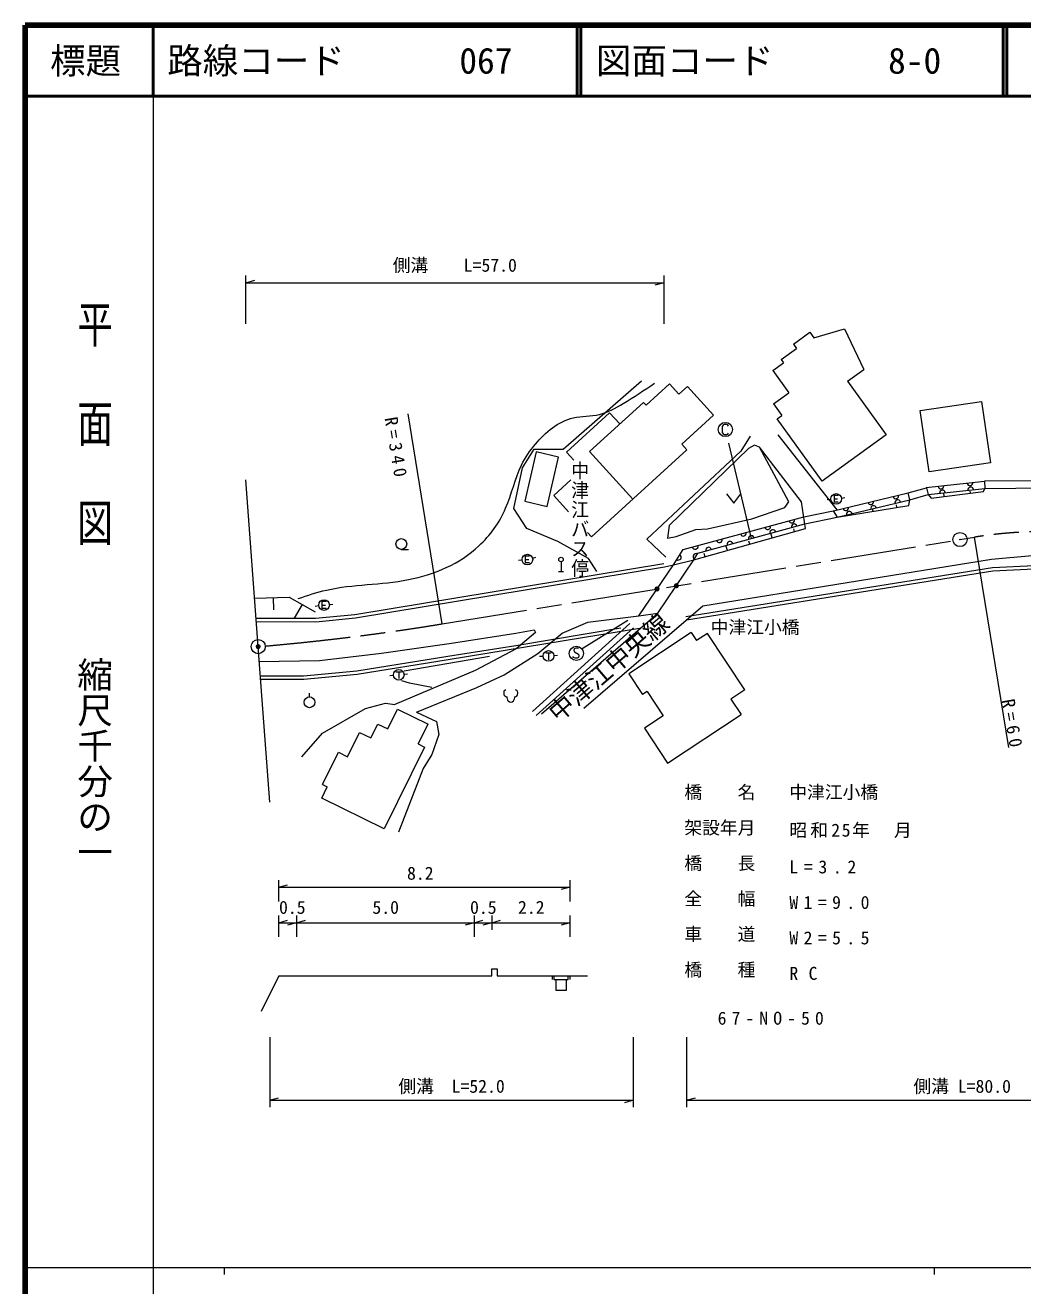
# Model space of a CAD drawing. Units: millimetres, scale not verified. Extents: x 40000 to 680000, y 20000 to 380000.
# Drawn here: x 40000 to 180490, y 202409 to 380000 of the extents above; entities that cross this region are included whole.
import ezdxf
from ezdxf.enums import TextEntityAlignment as Align

# ---------------------------------------------------------------- set-up
doc = ezdxf.new("R2010")
doc.units = ezdxf.units.MM
doc.header["$LTSCALE"] = 1000
doc.header["$PDMODE"] = 32
doc.header["$PDSIZE"] = 500
doc.linetypes.add('CHAIN', pattern=[18.5, 12, -1.5, 3.5, -1.5])
for name, color, linetype, lineweight in [('M-BGD', 7, 'Continuous', 13), ('M-BMK', 2, 'CHAIN', 13), ('M-BMK-SRVR', 3, 'Continuous', 13), ('M-STR-HTXT', 7, 'Continuous', 13), ('M-STR-STR1', 1, 'Continuous', 13), ('M-STR-STRC', 7, 'Continuous', 13), ('M-TTL', 2, 'Continuous', 140), ('M-TTL-BAND', 7, 'Continuous', 13), ('M-TTL-LINE', 7, 'Continuous', 50)]:
    doc.layers.add(name, color=color, linetype=linetype, lineweight=lineweight)
for name, color, linetype in [('M-BGD-HTXT', 7, 'Continuous'), ('M-OTRS', 6, 'Continuous'), ('M-TTL-TXT', 7, 'Continuous')]:
    doc.layers.add(name, color=color, linetype=linetype)
doc.styles.add('@ＭＳ ゴシック', font='')
doc.styles.add('ＭＳ ゴシック', font='')
doc.styles.get('@ＭＳ ゴシック').set_extended_font_data('@MS Gothic')
doc.styles.get('ＭＳ ゴシック').set_extended_font_data('MS Gothic')

msp = doc.modelspace()

# ---------------------------------------------------------------- linework, layer by layer
at = {"layer": 'M-BGD'}
for p, q in [((148194, 335069), (150520, 336744)), ((150520, 336744), (151085, 335960)), ((151085, 335960), (155392, 337227)), ((155392, 337227), (158083, 331487)), ((146461, 332907), (148627, 334467)), ((148194, 335069), (148627, 334467)), ((145300, 331336), (146810, 332423)), ((146461, 332907), (146810, 332423)), ((145300, 331336), (147542, 328224)), ((155788, 329833), (158083, 331487)), ((115760, 320295), (126784, 329909)), ((127432, 326460), (130737, 329478)), ((130737, 329478), (132068, 328020)), ((132068, 328020), (133252, 329101)), ((133252, 329101), (136942, 325059)), ((155788, 329833), (161236, 322271)), ((119464, 319936), (127059, 326870)), ((127059, 326870), (127432, 326460)), ((145376, 326663), (147542, 328224)), ((166030, 325711), (174673, 326999)), ((174673, 326999), (175961, 318362)), ((116228, 319845), (122299, 325387)), ((122299, 325387), (123724, 323826)), ((132456, 320964), (136942, 325059)), ((145376, 326663), (146561, 325017)), ((145918, 324554), (146561, 325017)), ((167318, 317074), (166030, 325711)), ((152234, 315786), (145918, 324554)), ((142116, 322107), (140792, 320002)), ((145988, 322283), (154302, 311712)), ((161236, 322271), (152234, 315786)), ((110041, 317643), (111699, 320295)), ((111951, 319885), (110352, 312930)), ((111699, 320295), (115760, 320295)), ((115116, 319157), (111951, 319885)), ((117245, 318731), (116228, 319845)), ((125569, 313250), (119464, 319936)), ((133166, 320186), (119745, 307934)), ((140792, 320002), (127552, 307611)), ((141878, 320375), (130709, 309512)), ((133166, 320186), (132456, 320964)), ((142727, 320851), (141878, 320375)), ((143408, 320578), (142727, 320851)), ((149305, 312837), (143408, 320578)), ((147548, 312873), (143408, 320578)), ((113517, 312202), (115116, 319157)), ((175961, 318362), (167318, 317074)), ((108798, 311924), (110041, 317643)), ((114438, 313747), (116828, 315930)), ((164360, 314112), (166909, 314848)), ((166904, 314863), (175118, 315753)), ((166909, 314848), (167186, 313887)), ((167186, 313887), (175124, 314748)), ((173127, 314065), (173091, 314341)), ((174979, 314302), (175124, 314748)), ((184130, 315805), (175118, 315748)), ((175118, 315748), (175124, 314748)), ((175124, 314748), (183867, 314803)), ((110352, 312930), (113517, 312202)), ((116524, 311463), (114438, 313747)), ((138787, 314002), (139787, 312642)), ((139787, 312642), (140787, 314002)), ((146971, 312058), (147548, 312873)), ((149909, 309114), (149305, 312837)), ((153462, 313199), (152964, 313154)), ((153811, 311595), (164360, 314111)), ((154509, 313745), (153909, 313745)), ((153909, 313745), (153909, 312845)), ((153909, 313265), (154419, 313265)), ((153909, 312845), (154509, 312845)), ((154350, 310696), (164592, 313138)), ((154949, 313390), (155442, 313474)), ((164592, 313138), (164360, 314111)), ((164451, 312359), (164592, 313138)), ((164592, 313138), (167186, 313887)), ((167186, 313887), (167569, 313356)), ((167569, 313356), (174979, 314302)), ((169421, 313592), (169354, 314122)), ((110622, 309106), (108798, 311924)), ((142354, 310462), (146971, 312058)), ((149646, 310740), (153806, 311604)), ((153806, 311604), (154350, 310696)), ((154350, 310696), (164451, 312359)), ((156034, 310973), (156022, 311045)), ((159401, 311528), (159342, 311886)), ((162768, 312082), (162709, 312441)), ((115014, 307282), (110622, 309106)), ((130709, 309512), (130472, 307746)), ((132658, 306118), (149646, 310737)), ((134172, 304673), (149909, 309114)), ((134444, 308969), (136107, 309036)), ((134727, 305644), (149807, 309744)), ((136107, 309036), (142354, 310462)), ((148336, 308669), (148228, 309050)), ((149806, 309752), (154350, 310696)), ((119324, 304879), (115014, 307282)), ((119193, 308539), (119745, 307934)), ((127552, 307611), (130200, 305064)), ((130472, 307746), (131694, 307950)), ((131694, 307950), (134444, 308969)), ((142041, 306893), (141924, 307307)), ((145188, 307781), (145001, 308443)), ((92968, 306154), (93968, 306154)), ((131289, 303984), (132658, 306118)), ((134172, 304673), (134727, 305644)), ((135746, 305117), (135619, 305565)), ((138893, 306005), (138690, 306724)), ((86432, 296984), (129943, 304175)), ((86496, 296488), (130024, 303682)), ((109972, 304626), (109476, 304565)), ((111016, 305196), (110416, 305196)), ((110416, 305196), (110416, 304296)), ((110416, 304716), (110926, 304716)), ((110416, 304296), (111016, 304296)), ((111441, 304909), (111924, 305038)), ((115458, 304402), (115458, 303042)), ((120485, 303055), (119324, 304879)), ((130024, 303682), (131289, 303984)), ((135427, 298189), (176086, 304795)), ((176086, 304795), (181833, 305278)), ((176212, 303616), (182108, 303897)), ((115098, 303042), (115818, 303042)), ((133050, 296708), (176212, 303616)), ((133129, 296214), (176263, 303118)), ((176263, 303118), (182106, 303396)), ((72308, 299275), (77158, 299428)), ((74933, 299358), (74988, 297627)), ((77158, 299428), (80812, 297359)), ((78985, 298394), (77898, 296472)), ((82383, 298792), (81783, 298792)), ((81783, 298792), (81783, 297892)), ((82829, 298389), (83327, 298440)), ((81342, 298196), (80848, 298119)), ((80884, 296470), (86432, 296984)), ((81783, 298312), (82293, 298312)), ((81783, 297892), (82383, 297892)), ((112703, 283005), (129074, 297150)), ((118671, 283796), (135427, 298189)), ((119218, 295886), (126428, 296811)), ((72515, 296476), (80884, 296470)), ((72552, 295976), (80906, 295970)), ((80906, 295970), (86496, 296488)), ((99586, 290637), (126496, 295049)), ((109075, 292624), (123874, 295115)), ((109104, 294364), (111693, 294821)), ((111424, 283335), (125127, 295719)), ((111693, 294821), (111845, 294465)), ((111960, 282742), (125663, 295125)), ((115600, 294364), (119218, 295886)), ((100020, 292943), (109104, 294364)), ((111845, 294465), (109155, 292131)), ((112200, 291471), (115600, 294364)), ((133810, 294459), (124986, 288636)), ((133810, 294459), (134562, 293320)), ((136067, 294313), (134562, 293320)), ((141324, 286348), (136067, 294313)), ((81445, 290507), (90174, 291522)), ((90174, 291522), (100020, 292943)), ((99509, 291131), (109075, 292624)), ((109155, 292131), (103369, 289086)), ((107430, 288477), (112200, 291471)), ((113304, 291564), (114084, 291564)), ((113694, 291564), (113694, 290604)), ((72970, 290347), (81445, 290507)), ((86684, 289066), (99509, 291131)), ((86748, 288570), (99586, 290637)), ((93382, 289038), (105400, 291110)), ((112946, 291087), (112448, 291049)), ((114442, 291204), (114940, 291244)), ((73117, 288358), (79212, 288354)), ((73154, 287858), (79235, 287854)), ((79212, 288354), (86684, 289066)), ((79235, 287854), (86748, 288570)), ((91863, 288389), (91367, 288323)), ((103369, 289086), (92052, 284315)), ((92216, 288908), (92996, 288908)), ((92606, 288908), (92606, 287948)), ((93353, 288557), (93851, 288604)), ((103623, 286701), (107430, 288477)), ((124986, 288636), (126928, 285693)), ((94128, 287297), (93051, 287629)), ((97278, 286717), (94128, 287297)), ((95097, 283199), (103623, 286701)), ((107424, 286157), (107384, 285997)), ((107384, 285997), (107384, 285837)), ((107544, 286277), (107424, 286157)), ((107704, 286357), (107544, 286277)), ((109224, 286277), (109064, 286357)), ((109344, 286157), (109224, 286277)), ((109384, 285997), (109344, 286157)), ((109384, 285837), (109384, 285997)), ((127599, 286136), (126928, 285693)), ((127599, 286136), (129848, 282728)), ((141324, 286348), (139392, 285072)), ((80038, 285374), (80038, 285894)), ((87912, 283744), (90730, 284490)), ((90730, 284490), (92052, 284315)), ((107384, 285837), (107424, 285677)), ((107424, 285677), (107544, 285517)), ((107544, 285517), (107664, 285437)), ((107664, 285437), (107824, 285397)), ((107824, 285397), (107824, 285277)), ((107824, 285277), (107864, 285077)), ((107864, 285077), (107944, 284917)), ((107944, 284917), (108024, 284797)), ((108024, 284797), (108184, 284677)), ((108184, 284677), (108384, 284637)), ((108384, 284637), (108584, 284677)), ((108584, 284677), (108744, 284797)), ((108744, 284797), (108824, 284917)), ((108824, 284917), (108904, 285077)), ((108904, 285077), (108944, 285277)), ((108944, 285397), (109104, 285437)), ((108944, 285277), (108944, 285397)), ((109104, 285437), (109224, 285517)), ((109224, 285517), (109344, 285677)), ((109344, 285677), (109384, 285837)), ((139392, 285072), (140834, 282888)), ((81861, 280263), (87912, 283744)), ((91065, 280853), (92440, 283645)), ((92440, 283645), (96736, 281530)), ((95097, 283199), (97941, 281920)), ((129848, 282728), (127202, 280982)), ((130462, 276042), (140834, 282888)), ((88678, 279598), (89641, 281554)), ((89641, 281554), (91065, 280853)), ((95362, 278738), (96736, 281530)), ((97941, 281920), (98272, 280097)), ((127202, 280982), (130462, 276042)), ((78961, 276947), (81861, 280263)), ((85401, 276927), (87099, 280375)), ((87099, 280375), (88678, 279598)), ((98272, 280097), (97278, 277279)), ((81878, 273041), (84104, 277565)), ((84104, 277565), (85401, 276927)), ((96227, 278313), (90555, 266788)), ((95362, 278738), (96227, 278313)), ((97278, 277279), (96034, 275290)), ((96034, 275290), (92553, 266328)), ((81759, 271117), (82544, 272713)), ((81878, 273041), (82544, 272713)), ((90555, 266788), (81759, 271117)), ((75708, 256565), (75708, 259565)), ((116708, 259565), (116708, 256565)), ((75708, 258565), (76958, 258915)), ((75708, 258565), (116708, 258565)), ((116708, 258565), (115458, 258215)), ((75708, 251565), (75708, 254565)), ((78208, 254565), (78208, 251565)), ((103208, 254565), (103208, 251565)), ((105708, 254565), (105708, 252565)), ((116708, 254565), (116708, 251565)), ((75708, 253565), (76958, 253915)), ((75708, 253565), (78208, 253565)), ((78208, 253565), (76958, 253215)), ((78208, 253565), (79458, 253915)), ((78208, 253565), (103208, 253565)), ((103208, 253565), (101958, 253215)), ((103208, 253565), (104458, 253915)), ((103208, 253565), (105708, 253565)), ((105708, 253565), (104458, 253215)), ((105708, 253565), (106958, 253915)), ((105708, 253565), (116708, 253565)), ((116708, 253565), (115458, 253215)), ((105708, 246065), (105708, 247065)), ((105708, 247065), (106458, 247065)), ((106458, 247065), (106458, 246065)), ((75708, 246065), (73208, 241065)), ((75708, 246065), (78208, 246065)), ((78208, 246065), (103208, 246065)), ((103208, 246065), (105708, 246065)), ((106458, 246065), (114208, 246065)), ((114208, 246065), (114458, 246065)), ((114208, 246065), (114208, 245565)), ((114458, 246065), (114458, 245565)), ((114458, 246065), (116458, 246065)), ((114458, 245565), (114708, 245565)), ((114708, 245565), (114708, 244065)), ((114708, 245565), (116208, 245565)), ((116208, 244065), (116208, 245565)), ((116208, 245565), (116458, 245565)), ((116458, 245565), (116458, 246065)), ((116458, 246065), (116708, 246065)), ((116708, 246065), (119208, 246065)), ((116708, 246065), (116708, 245565)), ((114708, 244065), (116208, 244065))]:
    msp.add_line(p, q, dxfattribs=at)
for centre, radius in [((154209, 313265), 750), ((92968, 306914), 760), ((110716, 304716), 750), ((115458, 304722), 320), ((82083, 298312), 750), ((113694, 291144), 750), ((92606, 288488), 750), ((80038, 284614), 760)]:
    msp.add_circle(centre, radius, dxfattribs=at)
for centre, start, end in [((168958, 315085), 186.18623, 6.18623), ((169171, 314103), 6.18623, 186.18623), ((173064, 315531), 186.18623, 6.18623), ((173140, 314533), 6.18623, 186.18623), ((159086, 312853), 193.41349, 13.41349), ((162602, 313692), 193.41349, 13.41349), ((162885, 312731), 13.41349, 193.41349), ((155570, 312014), 193.41349, 13.41349), ((156057, 311103), 13.41349, 193.41349), ((159471, 311917), 13.41349, 193.41349), ((144550, 309351), 195.21087, 15.21087), ((147947, 310275), 195.21087, 15.21087), ((148299, 309334), 15.21087, 195.21087), ((137755, 307504), 195.21087, 15.21087), ((139251, 306874), 15.21087, 195.21087), ((141152, 308427), 195.21087, 15.21087), ((142267, 307694), 15.21087, 195.21087), ((145283, 308514), 15.21087, 195.21087), ((134357, 306580), 195.21087, 15.21087), ((134450, 305158), 60.25512, 240.25512), ((136235, 306054), 15.21087, 195.21087), ((131974, 305051), 237.32069, 57.32069)]:
    msp.add_arc(centre, 400, start, end, dxfattribs=at)
msp.add_open_spline([(78438, 299232), (79759, 299672), (81080, 300111), (82423, 300421), (86176, 301287), (90095, 301138), (93957, 301889), (97613, 302599), (101219, 304115), (103884, 306642), (105496, 308107), (106804, 309941), (107659, 311955), (108523, 313952), (108963, 316082), (109896, 318037), (110404, 319092), (111071, 320066), (111854, 320973), (113264, 322672), (115075, 324199), (117166, 324678), (118376, 324954), (119668, 324887), (120871, 325168), (122060, 325445), (123162, 326061), (124227, 326706), (125744, 327623), (127187, 328597), (128631, 329572)], degree=3, knots=[0, 0, 0, 0, 1, 1, 1, 2, 2, 2, 3, 3, 3, 4, 4, 4, 5, 5, 5, 6, 6, 6, 7, 7, 7, 8, 8, 8, 9, 9, 9, 10, 10, 10, 10], dxfattribs=at)
at = {"layer": 'M-BMK'}
for p, q in [((98741, 295659), (171647, 307538)), ((171647, 307538), (173686, 307870))]:
    msp.add_line(p, q, dxfattribs=at)
for centre, radius, start, end in [((183334, 248651), 60000, 62.70316, 99.254), ((44065, 631234), 340000, 275.01871, 279.254)]:
    msp.add_arc(centre, radius, start, end, dxfattribs=at)
at = {"layer": 'M-BMK-SRVR'}
for p, q in [((72813, 292452), (71071, 315949)), ((74439, 270534), (72813, 292452))]:
    msp.add_line(p, q, dxfattribs=at)
for centre, radius in [((171647, 307538), 1000), ((171647, 307538), 40), ((72813, 292452), 1000), ((72813, 292452), 40)]:
    msp.add_circle(centre, radius, dxfattribs=at)
at = {"layer": 'M-OTRS'}
for p in [(128987, 300587), (131703, 301030), (72813, 292452)]:
    msp.add_point(p, dxfattribs=at)
at = {"layer": 'M-STR-HTXT'}
for p, q in [((71071, 337924), (71071, 344720)), ((129943, 344720), (129943, 337924)), ((71071, 343720), (72321, 344070)), ((71071, 343720), (129943, 343720)), ((129943, 343720), (128693, 343370)), ((98741, 295659), (93917, 325269)), ((178510, 278260), (173686, 307870)), ((74439, 237435), (74439, 227554)), ((125663, 227554), (125663, 237435)), ((133129, 237435), (133129, 227554)), ((74439, 228554), (75689, 228904)), ((74439, 228554), (125663, 228554)), ((125663, 228554), (124413, 228204)), ((133129, 228554), (134379, 228904)), ((133129, 228554), (210810, 228554))]:
    msp.add_line(p, q, dxfattribs=at)
at = {"layer": 'M-STR-STR1'}
for p, q in [((126428, 296811), (131289, 303984)), ((129074, 297150), (134172, 304673)), ((131289, 303984), (134172, 304673)), ((126428, 296811), (129074, 297150))]:
    msp.add_line(p, q, dxfattribs=at)
at = {"layer": 'M-STR-STRC'}
for p, q in [((138290, 323646), (138170, 323486)), ((138170, 323486), (138170, 322606)), ((138450, 323766), (138290, 323646)), ((138810, 323766), (138450, 323766)), ((138970, 323646), (138810, 323766)), ((139050, 323526), (138970, 323646)), ((138170, 322606), (138290, 322446)), ((138290, 322446), (138450, 322326)), ((138450, 322326), (138810, 322326)), ((138810, 322326), (138970, 322406)), ((138970, 322406), (139050, 322526)), ((142301, 307704), (139108, 321101)), ((118416, 292184), (124887, 296185)), ((117299, 292141), (117259, 291901)), ((117259, 291901), (117339, 291701)), ((117539, 292261), (117299, 292141)), ((117339, 291701), (117899, 291381)), ((117699, 292261), (117539, 292261)), ((117859, 292221), (117699, 292261)), ((117939, 292141), (117859, 292221)), ((117899, 291381), (117979, 291181)), ((117219, 290941), (117139, 291061)), ((117459, 290821), (117219, 290941)), ((117739, 290821), (117459, 290821)), ((117939, 290941), (117739, 290821)), ((117979, 291181), (117939, 290941))]:
    msp.add_line(p, q, dxfattribs=at)
for centre in [(138610, 323046), (117619, 291501)]:
    msp.add_circle(centre, 1000, dxfattribs=at)
at = {"layer": 'M-TTL'}
for p, q in [((40000, 380000), (40000, 20000)), ((680000, 380000), (40000, 380000))]:
    msp.add_line(p, q, dxfattribs=at)
at = {"layer": 'M-TTL-BAND'}
for p, q in [((58000, 370000), (58000, 20000)), ((40000, 205000), (579000, 205000)), ((68000, 205000), (68000, 204000)), ((168000, 205000), (168000, 204000))]:
    msp.add_line(p, q, dxfattribs=at)
at = {"layer": 'M-TTL-LINE'}
for p, q in [((58000, 380000), (58000, 370000)), ((117750, 380000), (117750, 370000)), ((118250, 380000), (118250, 370000)), ((177750, 380000), (177750, 370000)), ((178250, 380000), (178250, 370000)), ((40000, 370000), (680000, 370000))]:
    msp.add_line(p, q, dxfattribs=at)

# ---------------------------------------------------------------- texts
at = {"layer": 'M-BGD', "style": '@ＭＳ ゴシック', "width": 1.1}
msp.add_text('中津江バス停', height=1833, rotation=270, dxfattribs=at).set_placement((116653, 318659), align=Align.BOTTOM_LEFT)
at = {"layer": 'M-BGD', "style": 'ＭＳ ゴシック'}
for s, p in [('8.2', (93771, 259065)), ('0.5', (75744, 254261)), ('5.0', (88896, 254261)), ('0.5', (102646, 254261)), ('2.2', (109396, 254261))]:
    msp.add_text(s, height=1833, dxfattribs=at).set_placement(p, align=Align.BOTTOM_LEFT)
at = {"layer": 'M-BGD-HTXT', "style": 'ＭＳ ゴシック'}
msp.add_text('中津江中央線', height=2566, rotation=40.662, dxfattribs=at).set_placement((115549, 281108), align=Align.BOTTOM_LEFT)
at = {"layer": 'M-STR-HTXT', "style": 'ＭＳ ゴシック'}
for s, p in [('側溝\u3000\u3000L=57.0', (91757, 344724)), ('側溝\u3000L=52.0', (92551, 229054)), ('側溝 L=80.0', (165095, 229054))]:
    msp.add_text(s, height=1833, dxfattribs=at).set_placement(p, align=Align.BOTTOM_LEFT)
at = {"layer": 'M-STR-HTXT', "color": 1, "style": 'ＭＳ ゴシック'}
for s, p in [('中津江小橋', (136550, 293723)), ('橋\u3000\u3000名', (132829, 270478)), ('中津江小橋', (147612, 270478)), ('架設年月', (132829, 265478)), ('橋\u3000\u3000長', (132829, 260478)), ('全\u3000\u3000幅', (132829, 255478)), ('車\u3000\u3000道', (132829, 250478)), ('橋\u3000\u3000種', (132829, 245478))]:
    msp.add_text(s, height=1833, dxfattribs=at).set_placement(p, align=Align.BOTTOM_LEFT)
at = {"layer": 'M-STR-HTXT', "char_height": 1833, "attachment_point": 7, "style": 'ＭＳ ゴシック'}
for s, insert, rotation in [('\\T1.46;R=340', (90573, 324650), 279.5), ('\\T1.5;R=60', (177485, 284914), 279.8)]:
    msp.add_mtext(s, dxfattribs=dict(at, insert=insert, rotation=rotation))
at = {"layer": 'M-STR-HTXT', "color": 1, "char_height": 1833, "attachment_point": 7, "style": 'ＭＳ ゴシック'}
for s, insert in [('\\T1.18;昭和25年\\~\\~月', (147612, 265478)), ('\\T1.64;L=3.2', (147612, 260478)), ('\\T1.61;W1=9.0', (147612, 255478)), ('\\T1.61;W2=5.5', (147612, 250478)), ('\\T2.17;RC', (147612, 245478))]:
    msp.add_mtext(s, dxfattribs=dict(at, insert=insert))
at = {"layer": 'M-STR-STR1', "insert": (137515, 239164), "char_height": 1833, "attachment_point": 7, "style": 'ＭＳ ゴシック'}
msp.add_mtext('\\T1.57;67-NO-50', dxfattribs=at)
at = {"layer": 'M-TTL-BAND', "style": '@ＭＳ ゴシック', "width": 1.4}
msp.add_text('平  面  図', height=3666, rotation=270, dxfattribs=at).set_placement((49777, 306475), align=Align.MIDDLE_RIGHT)
at = {"layer": 'M-TTL-BAND', "style": '@ＭＳ ゴシック'}
msp.add_text('縮尺千分の一', height=3666, rotation=270, dxfattribs=at).set_placement((49777, 261030), align=Align.MIDDLE_RIGHT)
at = {"layer": 'M-TTL-TXT', "style": 'ＭＳ ゴシック'}
msp.add_text('標題', height=3666, dxfattribs=at).set_placement((48500, 375000), align=Align.MIDDLE_CENTER)
for s, p in [('路線コード', (60000, 375000)), ('067', (101142, 375000)), ('図面コード', (120380, 375000)), ('8-0', (161521, 375000))]:
    msp.add_text(s, height=3666, dxfattribs=at).set_placement(p, align=Align.MIDDLE_LEFT)

doc.saveas('drawing.dxf')
